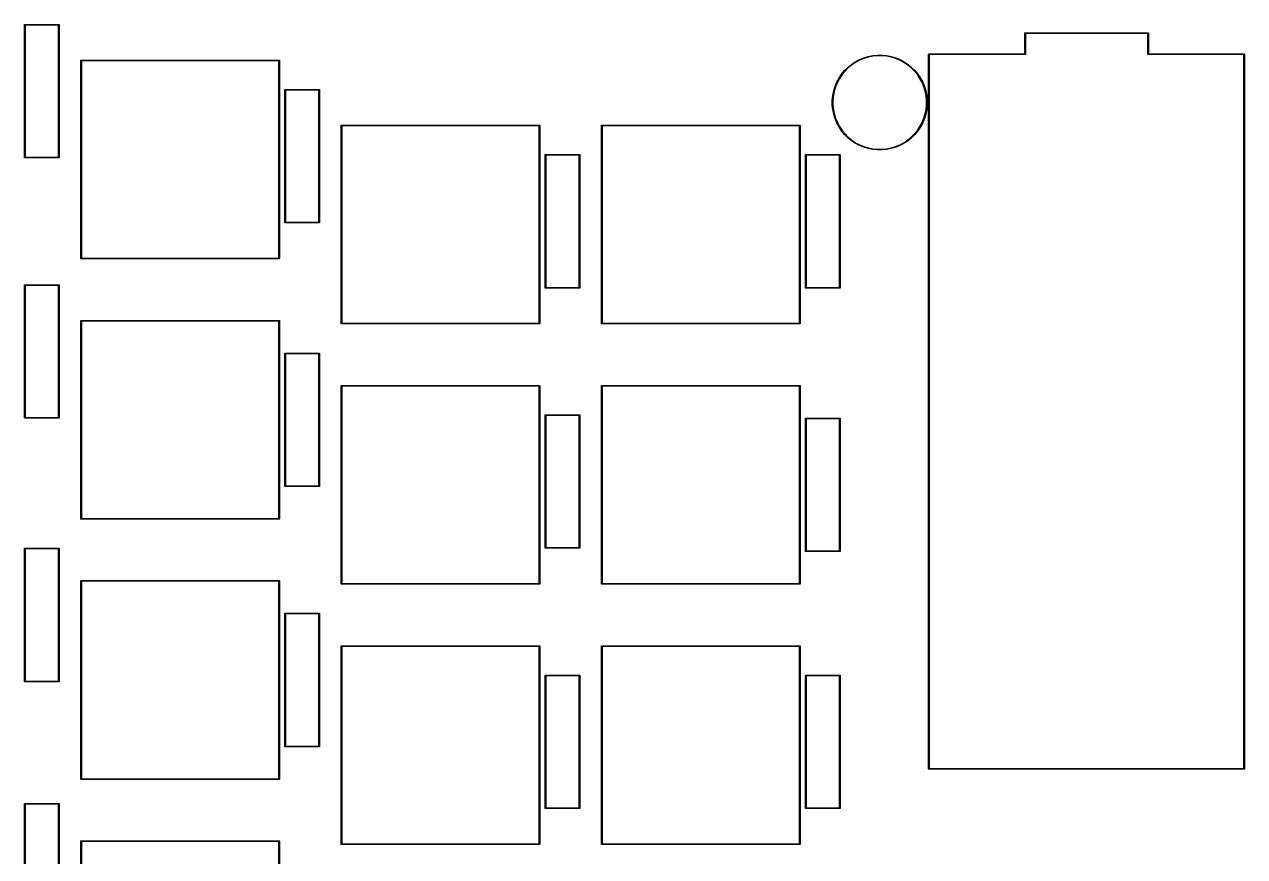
# Model space of a CAD drawing. Extents: x 15 to 413, y -153 to -9.
# Drawn here: x 110 to 199.3, y -73 to -12.1 of the extents above; entities that cross this region are included whole.
import ezdxf

# ---------------------------------------------------------------- set-up
doc = ezdxf.new("R2010")
doc.units = 0
doc.layers.add('BLACK', color=7, linetype='CONTINUOUS')

msp = doc.modelspace()

# ---------------------------------------------------------------- linework, layer by layer
at = {"layer": 'BLACK', "linetype": 'CONTINUOUS'}
for p, q in [((110.048533, -12.165775), (110.050436, -12.156208)), ((110.048533, -21.885775), (110.048533, -12.165775)), ((110.050436, -12.156208), (110.063966, -12.142678)), ((110.063966, -12.142678), (110.073533, -12.140775)), ((110.073533, -12.140775), (112.573533, -12.140775)), ((110.098533, -12.190775), (110.098533, -21.860775)), ((112.548533, -12.190775), (110.098533, -12.190775)), ((112.548533, -21.860775), (112.548533, -12.190775)), ((112.573533, -12.140775), (112.5831, -12.142678)), ((112.5831, -12.142678), (112.59663, -12.156208)), ((112.59663, -12.156208), (112.598533, -12.165775)), ((112.598533, -12.165775), (112.598533, -21.885775)), ((183.250098, -12.773703), (183.252001, -12.764136)), ((183.250098, -14.298703), (183.250098, -12.773703)), ((183.252001, -12.764136), (183.265531, -12.750606)), ((183.265531, -12.750606), (183.275098, -12.748703)), ((183.275098, -12.748703), (192.275098, -12.748703)), ((183.300098, -12.798703), (183.300098, -14.323703)), ((192.250098, -12.798703), (183.300098, -12.798703)), ((192.250098, -14.323703), (192.250098, -12.798703)), ((192.275098, -12.748703), (192.284665, -12.750606)), ((192.284665, -12.750606), (192.298195, -12.764136)), ((192.298195, -12.764136), (192.300098, -12.773703)), ((192.300098, -12.773703), (192.300098, -14.298703)), ((114.168774, -14.776225), (114.170677, -14.766658)), ((114.168774, -29.276225), (114.168774, -14.776225)), ((114.170677, -14.766658), (114.184207, -14.753128)), ((114.184207, -14.753128), (114.193774, -14.751225)), ((114.193774, -14.751225), (128.693774, -14.751225)), ((114.218774, -14.801225), (114.218774, -29.251225)), ((128.668774, -14.801225), (114.218774, -14.801225)), ((128.668774, -29.251225), (128.668774, -14.801225)), ((128.693774, -14.751225), (128.703341, -14.753128)), ((128.703341, -14.753128), (128.716871, -14.766658)), ((128.716871, -14.766658), (128.718774, -14.776225)), ((128.718774, -14.776225), (128.718774, -29.276225)), ((170.307105, -15.284405), (170.570717, -15.068064)), ((170.598041, -15.104906), (170.337908, -15.318392)), ((170.570717, -15.068064), (170.854265, -14.878603)), ((170.877846, -14.917946), (170.598041, -15.104906)), ((170.854265, -14.878603), (171.155018, -14.717847)), ((171.17463, -14.759312), (170.877846, -14.917946)), ((171.155018, -14.717847), (171.47008, -14.587344)), ((171.485533, -14.630532), (171.17463, -14.759312)), ((171.47008, -14.587344), (171.796416, -14.488351)), ((171.807561, -14.532846), (171.485533, -14.630532)), ((171.796416, -14.488351), (172.130884, -14.421822)), ((172.137614, -14.467194), (171.807561, -14.532846)), ((172.130884, -14.421822), (172.470262, -14.388396)), ((172.472513, -14.43421), (172.137614, -14.467194)), ((172.470262, -14.388396), (172.811282, -14.388396)), ((172.809031, -14.43421), (172.472513, -14.43421)), ((173.14393, -14.467194), (172.809031, -14.43421)), ((172.811282, -14.388396), (173.15066, -14.421822)), ((173.473983, -14.532846), (173.14393, -14.467194)), ((173.15066, -14.421822), (173.485128, -14.488351)), ((173.796011, -14.630532), (173.473983, -14.532846)), ((173.485128, -14.488351), (173.811464, -14.587344)), ((174.106914, -14.759312), (173.796011, -14.630532)), ((173.811464, -14.587344), (174.126526, -14.717847)), ((174.403698, -14.917946), (174.106914, -14.759312)), ((174.126526, -14.717847), (174.427279, -14.878603)), ((174.683503, -15.104906), (174.403698, -14.917946)), ((174.427279, -14.878603), (174.710827, -15.068064)), ((174.943636, -15.318392), (174.683503, -15.104906)), ((174.710827, -15.068064), (174.974439, -15.284405)), ((176.210098, -14.323703), (176.212001, -14.314136)), ((176.210098, -66.623703), (176.210098, -14.323703)), ((176.212001, -14.314136), (176.225531, -14.300606)), ((176.225531, -14.300606), (176.235098, -14.298703)), ((176.235098, -14.298703), (183.250098, -14.298703)), ((183.275098, -14.348703), (176.260098, -14.348703)), ((176.260098, -14.348703), (176.260098, -66.598703)), ((183.284665, -14.3468), (183.275098, -14.348703)), ((183.298195, -14.33327), (183.284665, -14.3468)), ((183.300098, -14.323703), (183.298195, -14.33327)), ((192.252001, -14.33327), (192.250098, -14.323703)), ((192.265531, -14.3468), (192.252001, -14.33327)), ((192.275098, -14.348703), (192.265531, -14.3468)), ((199.290098, -14.348703), (192.275098, -14.348703)), ((192.300098, -14.298703), (199.315098, -14.298703)), ((199.290098, -66.598703), (199.290098, -14.348703)), ((199.315098, -14.298703), (199.324665, -14.300606)), ((199.324665, -14.300606), (199.338195, -14.314136)), ((199.338195, -14.314136), (199.340098, -14.323703)), ((199.340098, -14.323703), (199.340098, -66.623703)), ((169.660165, -16.072703), (169.849626, -15.789155)), ((169.886468, -15.816479), (169.699508, -16.096284)), ((169.849626, -15.789155), (170.065967, -15.525543)), ((170.099954, -15.556346), (169.886468, -15.816479)), ((170.065967, -15.525543), (170.307105, -15.284405)), ((170.337908, -15.318392), (170.099954, -15.556346)), ((175.18159, -15.556346), (174.943636, -15.318392)), ((174.974439, -15.284405), (175.215577, -15.525543)), ((175.395076, -15.816479), (175.18159, -15.556346)), ((175.215577, -15.525543), (175.431918, -15.789155)), ((175.582036, -16.096284), (175.395076, -15.816479)), ((175.431918, -15.789155), (175.621379, -16.072703)), ((129.098549, -16.928279), (129.100452, -16.918712)), ((129.098549, -26.648279), (129.098549, -16.928279)), ((129.100452, -16.918712), (129.113982, -16.905182)), ((129.113982, -16.905182), (129.123549, -16.903279)), ((129.123549, -16.903279), (131.623549, -16.903279)), ((129.148549, -16.953279), (129.148549, -26.623279)), ((131.598549, -16.953279), (129.148549, -16.953279)), ((131.598549, -26.623279), (131.598549, -16.953279)), ((131.623549, -16.903279), (131.633116, -16.905182)), ((131.633116, -16.905182), (131.646646, -16.918712)), ((131.646646, -16.918712), (131.648549, -16.928279)), ((131.648549, -16.928279), (131.648549, -26.648279)), ((169.269913, -17.014854), (169.368906, -16.688518)), ((169.412094, -16.703971), (169.314408, -17.025999)), ((169.368906, -16.688518), (169.499409, -16.373456)), ((169.540874, -16.393068), (169.412094, -16.703971)), ((169.499409, -16.373456), (169.660165, -16.072703)), ((169.699508, -16.096284), (169.540874, -16.393068)), ((175.74067, -16.393068), (175.582036, -16.096284)), ((175.621379, -16.072703), (175.782135, -16.373456)), ((175.86945, -16.703971), (175.74067, -16.393068)), ((175.782135, -16.373456), (175.912638, -16.688518)), ((175.967136, -17.025999), (175.86945, -16.703971)), ((175.912638, -16.688518), (176.011631, -17.014854)), ((169.169958, -17.6887), (169.203384, -17.349322)), ((169.169958, -17.690951), (169.169958, -17.6887)), ((169.169958, -18.02972), (169.169958, -17.690951)), ((169.203384, -17.349322), (169.269913, -17.014854)), ((169.248756, -17.356052), (169.215772, -17.690951)), ((169.215772, -17.690951), (169.215772, -18.027469)), ((169.314408, -17.025999), (169.248756, -17.356052)), ((176.032788, -17.356052), (175.967136, -17.025999)), ((176.011631, -17.014854), (176.07816, -17.349322)), ((176.065772, -17.690951), (176.032788, -17.356052)), ((176.065772, -18.027469), (176.065772, -17.690951)), ((176.07816, -17.349322), (176.111586, -17.6887)), ((176.111586, -17.6887), (176.111586, -18.02972)), ((169.203384, -18.369098), (169.169958, -18.02972)), ((169.269913, -18.703566), (169.203384, -18.369098)), ((169.215772, -18.027469), (169.248756, -18.362368)), ((169.248756, -18.362368), (169.314408, -18.692421)), ((169.368906, -19.029902), (169.269913, -18.703566)), ((169.314408, -18.692421), (169.412094, -19.014449)), ((175.86945, -19.014449), (175.967136, -18.692421)), ((176.011631, -18.703566), (175.912638, -19.029902)), ((175.967136, -18.692421), (176.032788, -18.362368)), ((176.07816, -18.369098), (176.011631, -18.703566)), ((176.032788, -18.362368), (176.065772, -18.027469)), ((176.111586, -18.02972), (176.07816, -18.369098)), ((133.218774, -19.538725), (133.220677, -19.529158)), ((133.218774, -34.038725), (133.218774, -19.538725)), ((133.220677, -19.529158), (133.234207, -19.515628)), ((133.234207, -19.515628), (133.243774, -19.513725)), ((133.243774, -19.513725), (147.743774, -19.513725)), ((133.268774, -19.563725), (133.268774, -34.013725)), ((147.718774, -19.563725), (133.268774, -19.563725)), ((147.718774, -34.013725), (147.718774, -19.563725)), ((147.743774, -19.513725), (147.753341, -19.515628)), ((147.753341, -19.515628), (147.766871, -19.529158)), ((147.766871, -19.529158), (147.768774, -19.538725)), ((147.768774, -19.538725), (147.768774, -34.038725)), ((152.268774, -19.538725), (152.270677, -19.529158)), ((152.268774, -34.038725), (152.268774, -19.538725)), ((152.270677, -19.529158), (152.284207, -19.515628)), ((152.284207, -19.515628), (152.293774, -19.513725)), ((152.293774, -19.513725), (166.793774, -19.513725)), ((152.318774, -19.563725), (152.318774, -34.013725)), ((166.768774, -19.563725), (152.318774, -19.563725)), ((166.768774, -34.013725), (166.768774, -19.563725)), ((166.793774, -19.513725), (166.803341, -19.515628)), ((166.803341, -19.515628), (166.816871, -19.529158)), ((166.816871, -19.529158), (166.818774, -19.538725)), ((166.818774, -19.538725), (166.818774, -34.038725)), ((169.499409, -19.344964), (169.368906, -19.029902)), ((169.412094, -19.014449), (169.540874, -19.325352)), ((169.660165, -19.645717), (169.499409, -19.344964)), ((169.540874, -19.325352), (169.699508, -19.622136)), ((169.699508, -19.622136), (169.886468, -19.901941)), ((175.395076, -19.901941), (175.582036, -19.622136)), ((175.582036, -19.622136), (175.74067, -19.325352)), ((175.782135, -19.344964), (175.621379, -19.645717)), ((175.74067, -19.325352), (175.86945, -19.014449)), ((175.912638, -19.029902), (175.782135, -19.344964)), ((169.849626, -19.929265), (169.660165, -19.645717)), ((170.065967, -20.192877), (169.849626, -19.929265)), ((169.886468, -19.901941), (170.099954, -20.162074)), ((170.307105, -20.434015), (170.065967, -20.192877)), ((170.099954, -20.162074), (170.337908, -20.400028)), ((170.570717, -20.650356), (170.307105, -20.434015)), ((170.337908, -20.400028), (170.598041, -20.613514)), ((174.683503, -20.613514), (174.943636, -20.400028)), ((174.974439, -20.434015), (174.710827, -20.650356)), ((174.943636, -20.400028), (175.18159, -20.162074)), ((175.215577, -20.192877), (174.974439, -20.434015)), ((175.18159, -20.162074), (175.395076, -19.901941)), ((175.431918, -19.929265), (175.215577, -20.192877)), ((175.621379, -19.645717), (175.431918, -19.929265)), ((170.854265, -20.839817), (170.570717, -20.650356)), ((170.598041, -20.613514), (170.877846, -20.800474)), ((171.155018, -21.000573), (170.854265, -20.839817)), ((170.877846, -20.800474), (171.17463, -20.959108)), ((171.47008, -21.131076), (171.155018, -21.000573)), ((171.17463, -20.959108), (171.485533, -21.087888)), ((171.796416, -21.230069), (171.47008, -21.131076)), ((171.485533, -21.087888), (171.807561, -21.185574)), ((172.130884, -21.296598), (171.796416, -21.230069)), ((171.807561, -21.185574), (172.137614, -21.251226)), ((172.470262, -21.330024), (172.130884, -21.296598)), ((172.137614, -21.251226), (172.472513, -21.28421)), ((172.811282, -21.330024), (172.470262, -21.330024)), ((172.472513, -21.28421), (172.809031, -21.28421)), ((172.809031, -21.28421), (173.14393, -21.251226)), ((173.15066, -21.296598), (172.811282, -21.330024)), ((173.14393, -21.251226), (173.473983, -21.185574)), ((173.485128, -21.230069), (173.15066, -21.296598)), ((173.473983, -21.185574), (173.796011, -21.087888)), ((173.811464, -21.131076), (173.485128, -21.230069)), ((173.796011, -21.087888), (174.106914, -20.959108)), ((174.126526, -21.000573), (173.811464, -21.131076)), ((174.106914, -20.959108), (174.403698, -20.800474)), ((174.427279, -20.839817), (174.126526, -21.000573)), ((174.403698, -20.800474), (174.683503, -20.613514)), ((174.710827, -20.650356), (174.427279, -20.839817)), ((110.050436, -21.895342), (110.048533, -21.885775)), ((110.063966, -21.908872), (110.050436, -21.895342)), ((110.073533, -21.910775), (110.063966, -21.908872)), ((112.573533, -21.910775), (110.073533, -21.910775)), ((110.098533, -21.860775), (112.548533, -21.860775)), ((112.5831, -21.908872), (112.573533, -21.910775)), ((112.59663, -21.895342), (112.5831, -21.908872)), ((112.598533, -21.885775), (112.59663, -21.895342)), ((148.148565, -21.690783), (148.150468, -21.681216)), ((148.148565, -31.410783), (148.148565, -21.690783)), ((148.150468, -21.681216), (148.163998, -21.667686)), ((148.163998, -21.667686), (148.173565, -21.665783)), ((148.173565, -21.665783), (150.673565, -21.665783)), ((148.198565, -21.715783), (148.198565, -31.385783)), ((150.648565, -21.715783), (148.198565, -21.715783)), ((150.648565, -31.385783), (150.648565, -21.715783)), ((150.673565, -21.665783), (150.683132, -21.667686)), ((150.683132, -21.667686), (150.696662, -21.681216)), ((150.696662, -21.681216), (150.698565, -21.690783)), ((150.698565, -21.690783), (150.698565, -31.410783)), ((167.198581, -21.690783), (167.200484, -21.681216)), ((167.198581, -31.410783), (167.198581, -21.690783)), ((167.200484, -21.681216), (167.214014, -21.667686)), ((167.214014, -21.667686), (167.223581, -21.665783)), ((167.223581, -21.665783), (169.723581, -21.665783)), ((167.248581, -21.715783), (167.248581, -31.385783)), ((169.698581, -21.715783), (167.248581, -21.715783)), ((169.698581, -31.385783), (169.698581, -21.715783)), ((169.723581, -21.665783), (169.733148, -21.667686)), ((169.733148, -21.667686), (169.746678, -21.681216)), ((169.746678, -21.681216), (169.748581, -21.690783)), ((169.748581, -21.690783), (169.748581, -31.410783)), ((129.100452, -26.657846), (129.098549, -26.648279)), ((129.113982, -26.671376), (129.100452, -26.657846)), ((129.123549, -26.673279), (129.113982, -26.671376)), ((131.623549, -26.673279), (129.123549, -26.673279)), ((129.148549, -26.623279), (131.598549, -26.623279)), ((131.633116, -26.671376), (131.623549, -26.673279)), ((131.646646, -26.657846), (131.633116, -26.671376)), ((131.648549, -26.648279), (131.646646, -26.657846)), ((114.170677, -29.285792), (114.168774, -29.276225)), ((114.184207, -29.299322), (114.170677, -29.285792)), ((114.193774, -29.301225), (114.184207, -29.299322)), ((128.693774, -29.301225), (114.193774, -29.301225)), ((114.218774, -29.251225), (128.668774, -29.251225)), ((128.703341, -29.299322), (128.693774, -29.301225)), ((128.716871, -29.285792), (128.703341, -29.299322)), ((128.718774, -29.276225), (128.716871, -29.285792)), ((110.048533, -31.215791), (110.050436, -31.206224)), ((110.048533, -40.935791), (110.048533, -31.215791)), ((110.050436, -31.206224), (110.063966, -31.192694)), ((110.063966, -31.192694), (110.073533, -31.190791)), ((110.073533, -31.190791), (112.573533, -31.190791)), ((110.098533, -31.240791), (110.098533, -40.910791)), ((112.548533, -31.240791), (110.098533, -31.240791)), ((112.548533, -40.910791), (112.548533, -31.240791)), ((112.573533, -31.190791), (112.5831, -31.192694)), ((112.5831, -31.192694), (112.59663, -31.206224)), ((112.59663, -31.206224), (112.598533, -31.215791)), ((112.598533, -31.215791), (112.598533, -40.935791)), ((148.150468, -31.42035), (148.148565, -31.410783)), ((148.163998, -31.43388), (148.150468, -31.42035)), ((148.173565, -31.435783), (148.163998, -31.43388)), ((150.673565, -31.435783), (148.173565, -31.435783)), ((148.198565, -31.385783), (150.648565, -31.385783)), ((150.683132, -31.43388), (150.673565, -31.435783)), ((150.696662, -31.42035), (150.683132, -31.43388)), ((150.698565, -31.410783), (150.696662, -31.42035)), ((167.200484, -31.42035), (167.198581, -31.410783)), ((167.214014, -31.43388), (167.200484, -31.42035)), ((167.223581, -31.435783), (167.214014, -31.43388)), ((169.723581, -31.435783), (167.223581, -31.435783)), ((167.248581, -31.385783), (169.698581, -31.385783)), ((169.733148, -31.43388), (169.723581, -31.435783)), ((169.746678, -31.42035), (169.733148, -31.43388)), ((169.748581, -31.410783), (169.746678, -31.42035)), ((114.168774, -33.826225), (114.170677, -33.816658)), ((114.168774, -48.326225), (114.168774, -33.826225)), ((114.170677, -33.816658), (114.184207, -33.803128)), ((114.184207, -33.803128), (114.193774, -33.801225)), ((114.193774, -33.801225), (128.693774, -33.801225)), ((114.218774, -33.851225), (114.218774, -48.301225)), ((128.668774, -33.851225), (114.218774, -33.851225)), ((128.668774, -48.301225), (128.668774, -33.851225)), ((128.693774, -33.801225), (128.703341, -33.803128)), ((128.703341, -33.803128), (128.716871, -33.816658)), ((128.716871, -33.816658), (128.718774, -33.826225)), ((128.718774, -33.826225), (128.718774, -48.326225)), ((133.220677, -34.048292), (133.218774, -34.038725)), ((133.234207, -34.061822), (133.220677, -34.048292)), ((133.243774, -34.063725), (133.234207, -34.061822)), ((147.743774, -34.063725), (133.243774, -34.063725)), ((133.268774, -34.013725), (147.718774, -34.013725)), ((147.753341, -34.061822), (147.743774, -34.063725)), ((147.766871, -34.048292), (147.753341, -34.061822)), ((147.768774, -34.038725), (147.766871, -34.048292)), ((152.270677, -34.048292), (152.268774, -34.038725)), ((152.284207, -34.061822), (152.270677, -34.048292)), ((152.293774, -34.063725), (152.284207, -34.061822)), ((166.793774, -34.063725), (152.293774, -34.063725)), ((152.318774, -34.013725), (166.768774, -34.013725)), ((166.803341, -34.061822), (166.793774, -34.063725)), ((166.816871, -34.048292), (166.803341, -34.061822)), ((166.818774, -34.038725), (166.816871, -34.048292)), ((129.098547, -36.216837), (129.10045, -36.20727)), ((129.098547, -45.936838), (129.098547, -36.216837)), ((129.10045, -36.20727), (129.11398, -36.19374)), ((129.11398, -36.19374), (129.123547, -36.191837)), ((129.123547, -36.191837), (131.623547, -36.191837)), ((129.148547, -36.241837), (129.148547, -45.911838)), ((131.598547, -36.241837), (129.148547, -36.241837)), ((131.598547, -45.911838), (131.598547, -36.241837)), ((131.623547, -36.191837), (131.633114, -36.19374)), ((131.633114, -36.19374), (131.646644, -36.20727)), ((131.646644, -36.20727), (131.648547, -36.216837)), ((131.648547, -36.216837), (131.648547, -45.936838)), ((133.218774, -38.588725), (133.220677, -38.579158)), ((133.218774, -53.088725), (133.218774, -38.588725)), ((133.220677, -38.579158), (133.234207, -38.565628)), ((133.234207, -38.565628), (133.243774, -38.563725)), ((133.243774, -38.563725), (147.743774, -38.563725)), ((133.268774, -38.613725), (133.268774, -53.063725)), ((147.718774, -38.613725), (133.268774, -38.613725)), ((147.718774, -53.063725), (147.718774, -38.613725)), ((147.743774, -38.563725), (147.753341, -38.565628)), ((147.753341, -38.565628), (147.766871, -38.579158)), ((147.766871, -38.579158), (147.768774, -38.588725)), ((147.768774, -38.588725), (147.768774, -53.088725)), ((152.268774, -38.588725), (152.270677, -38.579158)), ((152.268774, -53.088725), (152.268774, -38.588725)), ((152.270677, -38.579158), (152.284207, -38.565628)), ((152.284207, -38.565628), (152.293774, -38.563725)), ((152.293774, -38.563725), (166.793774, -38.563725)), ((152.318774, -38.613725), (152.318774, -53.063725)), ((166.768774, -38.613725), (152.318774, -38.613725)), ((166.768774, -53.063725), (166.768774, -38.613725)), ((166.793774, -38.563725), (166.803341, -38.565628)), ((166.803341, -38.565628), (166.816871, -38.579158)), ((166.816871, -38.579158), (166.818774, -38.588725)), ((166.818774, -38.588725), (166.818774, -53.088725)), ((110.050436, -40.945358), (110.048533, -40.935791)), ((110.063966, -40.958888), (110.050436, -40.945358)), ((110.073533, -40.960791), (110.063966, -40.958888)), ((112.573533, -40.960791), (110.073533, -40.960791)), ((110.098533, -40.910791), (112.548533, -40.910791)), ((112.5831, -40.958888), (112.573533, -40.960791)), ((112.59663, -40.945358), (112.5831, -40.958888)), ((112.598533, -40.935791), (112.59663, -40.945358)), ((148.148565, -40.740799), (148.150468, -40.731232)), ((148.148565, -50.460799), (148.148565, -40.740799)), ((148.150468, -40.731232), (148.163998, -40.717702)), ((148.163998, -40.717702), (148.173565, -40.715799)), ((148.173565, -40.715799), (150.673565, -40.715799)), ((148.198565, -40.765799), (148.198565, -50.435799)), ((150.648565, -40.765799), (148.198565, -40.765799)), ((150.648565, -50.435799), (150.648565, -40.765799)), ((150.673565, -40.715799), (150.683132, -40.717702)), ((150.683132, -40.717702), (150.696662, -40.731232)), ((150.696662, -40.731232), (150.698565, -40.740799)), ((150.698565, -40.740799), (150.698565, -50.460799)), ((167.198581, -40.978725), (167.200484, -40.969158)), ((167.198581, -50.698725), (167.198581, -40.978725)), ((167.200484, -40.969158), (167.214014, -40.955628)), ((167.214014, -40.955628), (167.223581, -40.953725)), ((167.223581, -40.953725), (169.723581, -40.953725)), ((167.248581, -41.003725), (167.248581, -50.673725)), ((169.698581, -41.003725), (167.248581, -41.003725)), ((169.698581, -50.673725), (169.698581, -41.003725)), ((169.723581, -40.953725), (169.733148, -40.955628)), ((169.733148, -40.955628), (169.746678, -40.969158)), ((169.746678, -40.969158), (169.748581, -40.978725)), ((169.748581, -40.978725), (169.748581, -50.698725)), ((129.10045, -45.946405), (129.098547, -45.936838)), ((129.11398, -45.959935), (129.10045, -45.946405)), ((129.123547, -45.961838), (129.11398, -45.959935)), ((131.623547, -45.961838), (129.123547, -45.961838)), ((129.148547, -45.911838), (131.598547, -45.911838)), ((131.633114, -45.959935), (131.623547, -45.961838)), ((131.646644, -45.946405), (131.633114, -45.959935)), ((131.648547, -45.936838), (131.646644, -45.946405)), ((114.170677, -48.335792), (114.168774, -48.326225)), ((114.184207, -48.349322), (114.170677, -48.335792)), ((114.193774, -48.351225), (114.184207, -48.349322)), ((128.693774, -48.351225), (114.193774, -48.351225)), ((114.218774, -48.301225), (128.668774, -48.301225)), ((128.703341, -48.349322), (128.693774, -48.351225)), ((128.716871, -48.335792), (128.703341, -48.349322)), ((128.718774, -48.326225), (128.716871, -48.335792)), ((110.048533, -50.503929), (110.050436, -50.494362)), ((110.048533, -60.223929), (110.048533, -50.503929)), ((110.050436, -50.494362), (110.063966, -50.480832)), ((110.063966, -50.480832), (110.073533, -50.478929)), ((110.073533, -50.478929), (112.573533, -50.478929)), ((110.098533, -50.528929), (110.098533, -60.198929)), ((112.548533, -50.528929), (110.098533, -50.528929)), ((112.548533, -60.198929), (112.548533, -50.528929)), ((112.573533, -50.478929), (112.5831, -50.480832)), ((112.5831, -50.480832), (112.59663, -50.494362)), ((112.59663, -50.494362), (112.598533, -50.503929)), ((112.598533, -50.503929), (112.598533, -60.223929)), ((148.150468, -50.470366), (148.148565, -50.460799)), ((148.163998, -50.483896), (148.150468, -50.470366)), ((148.173565, -50.485799), (148.163998, -50.483896)), ((150.673565, -50.485799), (148.173565, -50.485799)), ((148.198565, -50.435799), (150.648565, -50.435799)), ((150.683132, -50.483896), (150.673565, -50.485799)), ((150.696662, -50.470366), (150.683132, -50.483896)), ((150.698565, -50.460799), (150.696662, -50.470366)), ((167.200484, -50.708292), (167.198581, -50.698725)), ((167.214014, -50.721822), (167.200484, -50.708292)), ((167.223581, -50.723725), (167.214014, -50.721822)), ((169.723581, -50.723725), (167.223581, -50.723725)), ((167.248581, -50.673725), (169.698581, -50.673725)), ((169.733148, -50.721822), (169.723581, -50.723725)), ((169.746678, -50.708292), (169.733148, -50.721822)), ((169.748581, -50.698725), (169.746678, -50.708292)), ((114.168774, -52.876225), (114.170677, -52.866658)), ((114.168774, -67.376225), (114.168774, -52.876225)), ((114.170677, -52.866658), (114.184207, -52.853128)), ((114.184207, -52.853128), (114.193774, -52.851225)), ((114.193774, -52.851225), (128.693774, -52.851225)), ((114.218774, -52.901225), (114.218774, -67.351225)), ((128.668774, -52.901225), (114.218774, -52.901225)), ((128.668774, -67.351225), (128.668774, -52.901225)), ((128.693774, -52.851225), (128.703341, -52.853128)), ((128.703341, -52.853128), (128.716871, -52.866658)), ((128.716871, -52.866658), (128.718774, -52.876225)), ((128.718774, -52.876225), (128.718774, -67.376225)), ((133.220677, -53.098292), (133.218774, -53.088725)), ((133.234207, -53.111822), (133.220677, -53.098292)), ((133.243774, -53.113725), (133.234207, -53.111822)), ((147.743774, -53.113725), (133.243774, -53.113725)), ((133.268774, -53.063725), (147.718774, -53.063725)), ((147.753341, -53.111822), (147.743774, -53.113725)), ((147.766871, -53.098292), (147.753341, -53.111822)), ((147.768774, -53.088725), (147.766871, -53.098292)), ((152.270677, -53.098292), (152.268774, -53.088725)), ((152.284207, -53.111822), (152.270677, -53.098292)), ((152.293774, -53.113725), (152.284207, -53.111822)), ((166.793774, -53.113725), (152.293774, -53.113725)), ((152.318774, -53.063725), (166.768774, -53.063725)), ((166.803341, -53.111822), (166.793774, -53.113725)), ((166.816871, -53.098292), (166.803341, -53.111822)), ((166.818774, -53.088725), (166.816871, -53.098292)), ((129.098547, -55.266853), (129.10045, -55.257286)), ((129.098547, -64.986854), (129.098547, -55.266853)), ((129.10045, -55.257286), (129.11398, -55.243756)), ((129.11398, -55.243756), (129.123547, -55.241853)), ((129.123547, -55.241853), (131.623547, -55.241853)), ((129.148547, -55.291853), (129.148547, -64.961854)), ((131.598547, -55.291853), (129.148547, -55.291853)), ((131.598547, -64.961854), (131.598547, -55.291853)), ((131.623547, -55.241853), (131.633114, -55.243756)), ((131.633114, -55.243756), (131.646644, -55.257286)), ((131.646644, -55.257286), (131.648547, -55.266853)), ((131.648547, -55.266853), (131.648547, -64.986854)), ((133.218774, -57.638725), (133.220677, -57.629158)), ((133.218774, -72.138725), (133.218774, -57.638725)), ((133.220677, -57.629158), (133.234207, -57.615628)), ((133.234207, -57.615628), (133.243774, -57.613725)), ((133.243774, -57.613725), (147.743774, -57.613725)), ((133.268774, -57.663725), (133.268774, -72.113725)), ((147.718774, -57.663725), (133.268774, -57.663725)), ((147.718774, -72.113725), (147.718774, -57.663725)), ((147.743774, -57.613725), (147.753341, -57.615628)), ((147.753341, -57.615628), (147.766871, -57.629158)), ((147.766871, -57.629158), (147.768774, -57.638725)), ((147.768774, -57.638725), (147.768774, -72.138725)), ((152.268774, -57.638725), (152.270677, -57.629158)), ((152.268774, -72.138725), (152.268774, -57.638725)), ((152.270677, -57.629158), (152.284207, -57.615628)), ((152.284207, -57.615628), (152.293774, -57.613725)), ((152.293774, -57.613725), (166.793774, -57.613725)), ((152.318774, -57.663725), (152.318774, -72.113725)), ((166.768774, -57.663725), (152.318774, -57.663725)), ((166.768774, -72.113725), (166.768774, -57.663725)), ((166.793774, -57.613725), (166.803341, -57.615628)), ((166.803341, -57.615628), (166.816871, -57.629158)), ((166.816871, -57.629158), (166.818774, -57.638725)), ((166.818774, -57.638725), (166.818774, -72.138725)), ((148.148565, -59.790815), (148.150468, -59.781248)), ((148.148565, -69.510815), (148.148565, -59.790815)), ((148.150468, -59.781248), (148.163998, -59.767718)), ((148.163998, -59.767718), (148.173565, -59.765815)), ((148.173565, -59.765815), (150.673565, -59.765815)), ((148.198565, -59.815815), (148.198565, -69.485815)), ((150.648565, -59.815815), (148.198565, -59.815815)), ((150.648565, -69.485815), (150.648565, -59.815815)), ((150.673565, -59.765815), (150.683132, -59.767718)), ((150.683132, -59.767718), (150.696662, -59.781248)), ((150.696662, -59.781248), (150.698565, -59.790815)), ((150.698565, -59.790815), (150.698565, -69.510815)), ((167.198581, -59.790815), (167.200484, -59.781248)), ((167.198581, -69.510815), (167.198581, -59.790815)), ((167.200484, -59.781248), (167.214014, -59.767718)), ((167.214014, -59.767718), (167.223581, -59.765815)), ((167.223581, -59.765815), (169.723581, -59.765815)), ((167.248581, -59.815815), (167.248581, -69.485815)), ((169.698581, -59.815815), (167.248581, -59.815815)), ((169.698581, -69.485815), (169.698581, -59.815815)), ((169.723581, -59.765815), (169.733148, -59.767718)), ((169.733148, -59.767718), (169.746678, -59.781248)), ((169.746678, -59.781248), (169.748581, -59.790815)), ((169.748581, -59.790815), (169.748581, -69.510815)), ((110.050436, -60.233496), (110.048533, -60.223929)), ((110.063966, -60.247026), (110.050436, -60.233496)), ((110.073533, -60.248929), (110.063966, -60.247026)), ((112.573533, -60.248929), (110.073533, -60.248929)), ((110.098533, -60.198929), (112.548533, -60.198929)), ((112.5831, -60.247026), (112.573533, -60.248929)), ((112.59663, -60.233496), (112.5831, -60.247026)), ((112.598533, -60.223929), (112.59663, -60.233496)), ((129.10045, -64.996421), (129.098547, -64.986854)), ((129.11398, -65.009951), (129.10045, -64.996421)), ((129.123547, -65.011854), (129.11398, -65.009951)), ((131.623547, -65.011854), (129.123547, -65.011854)), ((129.148547, -64.961854), (131.598547, -64.961854)), ((131.633114, -65.009951), (131.623547, -65.011854)), ((131.646644, -64.996421), (131.633114, -65.009951)), ((131.648547, -64.986854), (131.646644, -64.996421)), ((176.212001, -66.63327), (176.210098, -66.623703)), ((176.225531, -66.6468), (176.212001, -66.63327)), ((176.235098, -66.648703), (176.225531, -66.6468)), ((199.315098, -66.648703), (176.235098, -66.648703)), ((176.260098, -66.598703), (199.290098, -66.598703)), ((199.324665, -66.6468), (199.315098, -66.648703)), ((199.338195, -66.63327), (199.324665, -66.6468)), ((199.340098, -66.623703), (199.338195, -66.63327)), ((114.170677, -67.385792), (114.168774, -67.376225)), ((114.184207, -67.399322), (114.170677, -67.385792)), ((114.193774, -67.401225), (114.184207, -67.399322)), ((128.693774, -67.401225), (114.193774, -67.401225)), ((114.218774, -67.351225), (128.668774, -67.351225)), ((128.703341, -67.399322), (128.693774, -67.401225)), ((128.716871, -67.385792), (128.703341, -67.399322)), ((128.718774, -67.376225), (128.716871, -67.385792)), ((110.048533, -69.196754), (110.050436, -69.187187)), ((110.048533, -78.916754), (110.048533, -69.196754)), ((110.050436, -69.187187), (110.063966, -69.173657)), ((110.063966, -69.173657), (110.073533, -69.171754)), ((110.073533, -69.171754), (112.573533, -69.171754)), ((110.098533, -69.221754), (110.098533, -78.891754)), ((112.548533, -69.221754), (110.098533, -69.221754)), ((112.548533, -78.891754), (112.548533, -69.221754)), ((112.573533, -69.171754), (112.5831, -69.173657)), ((112.5831, -69.173657), (112.59663, -69.187187)), ((112.59663, -69.187187), (112.598533, -69.196754)), ((112.598533, -69.196754), (112.598533, -78.916754)), ((148.150468, -69.520382), (148.148565, -69.510815)), ((148.163998, -69.533912), (148.150468, -69.520382)), ((148.173565, -69.535815), (148.163998, -69.533912)), ((150.673565, -69.535815), (148.173565, -69.535815)), ((148.198565, -69.485815), (150.648565, -69.485815)), ((150.683132, -69.533912), (150.673565, -69.535815)), ((150.696662, -69.520382), (150.683132, -69.533912)), ((150.698565, -69.510815), (150.696662, -69.520382)), ((167.200484, -69.520382), (167.198581, -69.510815)), ((167.214014, -69.533912), (167.200484, -69.520382)), ((167.223581, -69.535815), (167.214014, -69.533912)), ((169.723581, -69.535815), (167.223581, -69.535815)), ((167.248581, -69.485815), (169.698581, -69.485815)), ((169.733148, -69.533912), (169.723581, -69.535815)), ((169.746678, -69.520382), (169.733148, -69.533912)), ((169.748581, -69.510815), (169.746678, -69.520382)), ((114.168774, -71.926225), (114.170677, -71.916658)), ((114.168774, -86.426225), (114.168774, -71.926225)), ((114.170677, -71.916658), (114.184207, -71.903128)), ((114.184207, -71.903128), (114.193774, -71.901225)), ((114.193774, -71.901225), (128.693774, -71.901225)), ((114.218774, -71.951225), (114.218774, -86.401225)), ((128.668774, -71.951225), (114.218774, -71.951225)), ((128.668774, -86.401225), (128.668774, -71.951225)), ((128.693774, -71.901225), (128.703341, -71.903128)), ((128.703341, -71.903128), (128.716871, -71.916658)), ((128.716871, -71.916658), (128.718774, -71.926225)), ((128.718774, -71.926225), (128.718774, -86.426225)), ((133.220677, -72.148292), (133.218774, -72.138725)), ((133.234207, -72.161822), (133.220677, -72.148292)), ((133.243774, -72.163725), (133.234207, -72.161822)), ((147.743774, -72.163725), (133.243774, -72.163725)), ((133.268774, -72.113725), (147.718774, -72.113725)), ((147.753341, -72.161822), (147.743774, -72.163725)), ((147.766871, -72.148292), (147.753341, -72.161822)), ((147.768774, -72.138725), (147.766871, -72.148292)), ((152.270677, -72.148292), (152.268774, -72.138725)), ((152.284207, -72.161822), (152.270677, -72.148292)), ((152.293774, -72.163725), (152.284207, -72.161822)), ((166.793774, -72.163725), (152.293774, -72.163725)), ((152.318774, -72.113725), (166.768774, -72.113725)), ((166.803341, -72.161822), (166.793774, -72.163725)), ((166.816871, -72.148292), (166.803341, -72.161822)), ((166.818774, -72.138725), (166.816871, -72.148292))]:
    msp.add_line(p, q, dxfattribs=at)

doc.saveas('drawing.dxf')
